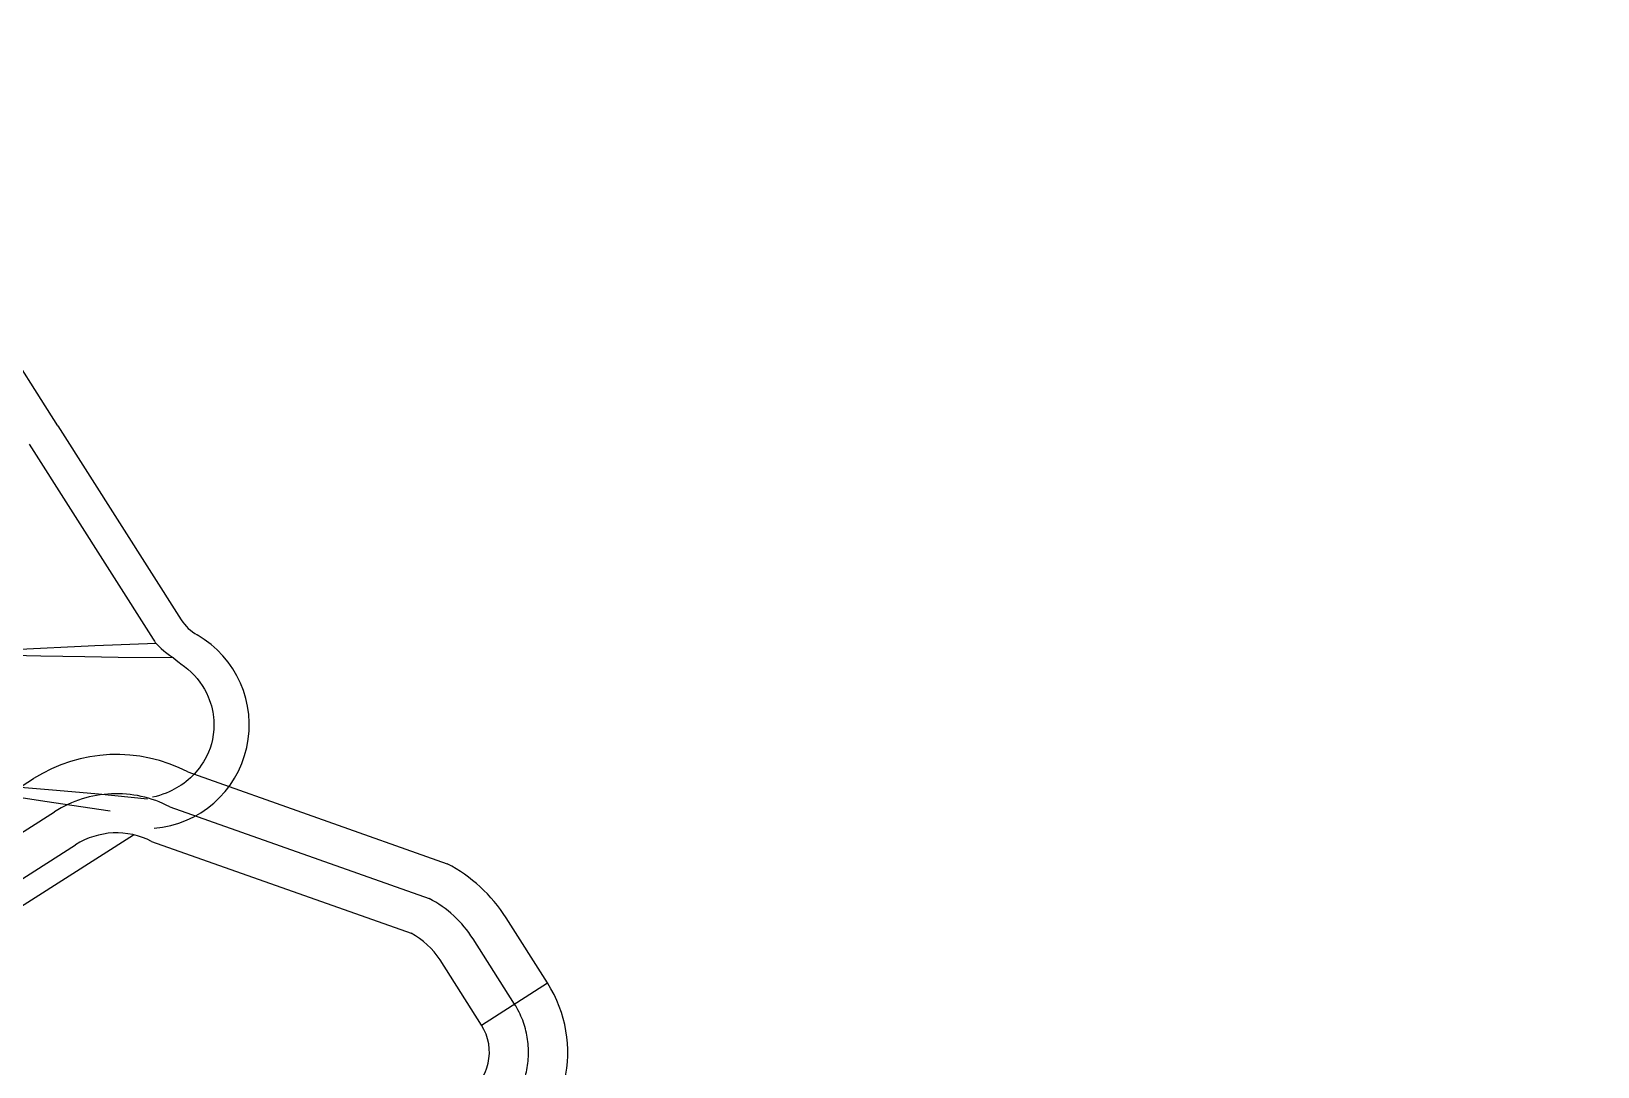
# Model space of a CAD drawing. Header units: millimetres. Extents: x 1145859089 to 1147511753, y -1047484727 to -1047247487.
# Drawn here: x 1145997770 to 1145998449, y -1047438797 to -1047438348 of the extents above; entities that cross this region are included whole.
import ezdxf
from ezdxf.xclip import XClip

# ---------------------------------------------------------------- set-up
doc = ezdxf.new("R2010")
doc.units = ezdxf.units.MM
doc.header["$LTSCALE"] = 100
doc.header["$MEASUREMENT"] = 0
doc.header["$XCLIPFRAME"] = 2
doc.linetypes.add('단지배치도$0$CENTER', pattern=[31, 30, -0.5, 0, -0.5])
doc.layers.get('0').update_dxf_attribs({"linetype": 'CONTINUOUS'})
doc.layers.add('XREF', color=135, linetype='CONTINUOUS')
doc.layers.add('단지배치도$0$W240910', color=135, linetype='CONTINUOUS')

# ---------------------------------------------------------------- blocks, each defined once
blk = doc.blocks.new('단지배치도$0$zw$9902')
at = {"layer": '단지배치도$0$W240910', "linetype": 'ByBlock', "ltscale": 20}
for p, q in [((59640.24, -67149.71), (59586.69, -67065.54)), ((59640.24, -67149.71), (59693.8, -67233.89)), ((59627.75, -67157.66), (59681.56, -67242.25)), ((59656.22, -67245.27), (59620.87, -67246.87)), ((59682.86, -67244.15), (59656.22, -67245.27)), ((59682.86, -67244.15), (59683.91, -67245.27)), ((59683.91, -67245.27), (59685.04, -67246.36)), ((59632.79, -67249.71), (59613.58, -67249.28)), ((59651.97, -67250.02), (59632.79, -67249.71)), ((59666.36, -67250.19), (59651.97, -67250.02)), ((59690.42, -67250.35), (59666.36, -67250.19)), ((59685.04, -67246.36), (59686.24, -67247.4)), ((59686.24, -67247.4), (59686.99, -67248.01)), ((59686.99, -67248.01), (59688.65, -67249.22)), ((59688.65, -67249.22), (59690.42, -67250.35)), ((59690.42, -67250.35), (59691.52, -67251.37)), ((59691.52, -67251.37), (59692.92, -67252.49)), ((59692.92, -67252.49), (59693.63, -67252.99)), ((59693.63, -67252.99), (59695.19, -67254.13)), ((59693.63, -67252.99), (59695.19, -67254.13)), ((59695.19, -67254.13), (59696.69, -67255.34)), ((59695.19, -67254.13), (59696.69, -67255.34)), ((59696.69, -67255.34), (59698.12, -67256.63)), ((59696.69, -67255.34), (59698.12, -67256.64)), ((59698.12, -67256.63), (59699.46, -67258)), ((59698.12, -67256.64), (59699.46, -67258)), ((59699.46, -67258), (59700.69, -67259.41)), ((59699.46, -67258), (59700.69, -67259.41)), ((59700.69, -67259.41), (59701.85, -67260.89)), ((59700.69, -67259.41), (59701.85, -67260.89)), ((59701.85, -67260.89), (59702.91, -67262.43)), ((59701.85, -67260.89), (59702.91, -67262.43)), ((59702.91, -67262.43), (59703.87, -67264.01)), ((59702.91, -67262.43), (59703.87, -67264.01)), ((59703.87, -67264.01), (59704.74, -67265.64)), ((59703.87, -67264.01), (59704.74, -67265.64)), ((59704.74, -67265.64), (59705.51, -67267.32)), ((59704.74, -67265.64), (59705.51, -67267.32)), ((59705.51, -67267.32), (59705.95, -67268.43)), ((59705.51, -67267.32), (59705.95, -67268.43)), ((59705.95, -67268.43), (59706.52, -67270.06)), ((59705.95, -67268.43), (59706.52, -67270.06)), ((59706.52, -67270.06), (59706.87, -67271.24)), ((59706.52, -67270.06), (59706.87, -67271.24)), ((59706.87, -67271.24), (59707.2, -67272.57)), ((59706.87, -67271.24), (59707.2, -67272.57)), ((59707.2, -67272.57), (59707.48, -67273.92)), ((59707.2, -67272.57), (59707.48, -67273.92)), ((59707.48, -67273.92), (59707.63, -67274.82)), ((59707.48, -67273.92), (59707.63, -67274.82)), ((59707.63, -67274.82), (59707.81, -67276.24)), ((59707.63, -67274.82), (59707.81, -67276.24)), ((59707.81, -67276.24), (59707.91, -67277.39)), ((59707.81, -67276.24), (59707.91, -67277.39)), ((59707.97, -67279.34), (59707.9, -67281.5)), ((59707.97, -67279.34), (59707.9, -67281.5)), ((59707.91, -67277.39), (59707.97, -67279.34)), ((59707.91, -67277.39), (59707.97, -67279.34)), ((59707.32, -67285.76), (59706.85, -67287.67)), ((59707.32, -67285.76), (59706.85, -67287.67)), ((59707.68, -67283.64), (59707.32, -67285.76)), ((59707.68, -67283.64), (59707.32, -67285.76)), ((59707.9, -67281.5), (59707.68, -67283.64)), ((59707.9, -67281.5), (59707.68, -67283.64)), ((59704.74, -67293.18), (59704.02, -67294.55)), ((59704.74, -67293.18), (59704.02, -67294.55)), ((59705.56, -67291.39), (59704.74, -67293.18)), ((59705.56, -67291.39), (59704.74, -67293.18)), ((59706.26, -67289.55), (59705.56, -67291.39)), ((59706.26, -67289.55), (59705.56, -67291.39)), ((59706.85, -67287.67), (59706.26, -67289.55)), ((59706.85, -67287.67), (59706.26, -67289.55)), ((59696.63, -67299.92), (59809.21, -67339.73)), ((59700.86, -67299.17), (59699.55, -67300.68)), ((59700.87, -67299.17), (59699.55, -67300.68)), ((59701.7, -67298.11), (59700.86, -67299.17)), ((59701.7, -67298.11), (59700.87, -67299.17)), ((59702.48, -67297.02), (59701.7, -67298.11)), ((59702.48, -67297.02), (59701.7, -67298.11)), ((59703.49, -67295.46), (59702.48, -67297.02)), ((59703.49, -67295.46), (59702.48, -67297.02)), ((59704.02, -67294.55), (59703.49, -67295.46)), ((59704.02, -67294.55), (59703.49, -67295.46)), ((59527.49, -67367.82), (59629.69, -67302.8)), ((59639.66, -67307.95), (59624.03, -67306.64)), ((59691.78, -67306.84), (59689.74, -67307.93)), ((59693.74, -67305.62), (59691.78, -67306.84)), ((59694.84, -67304.85), (59693.74, -67305.62)), ((59695.91, -67304.03), (59694.84, -67304.85)), ((59696.83, -67303.27), (59695.91, -67304.03)), ((59697.73, -67302.48), (59696.83, -67303.27)), ((59698.91, -67301.34), (59697.73, -67302.48)), ((59699.55, -67300.68), (59698.91, -67301.34)), ((59699.55, -67300.68), (59699.35, -67300.88)), ((59634.61, -67312.73), (59603.02, -67307.91)), ((59662.94, -67316.97), (59634.61, -67312.73)), ((59657.81, -67309.6), (59639.66, -67307.95)), ((59679.15, -67311.7), (59657.81, -67309.6)), ((59682.87, -67310.51), (59681.31, -67310.89)), ((59684.41, -67310.06), (59682.87, -67310.51)), ((59685.8, -67309.6), (59684.41, -67310.06)), ((59687.17, -67309.08), (59685.8, -67309.6)), ((59688.47, -67308.53), (59687.17, -67309.08)), ((59689.74, -67307.93), (59688.47, -67308.53)), ((59673, -67327.39), (59551.07, -67404.97)), ((59545.74, -67396.51), (59647.94, -67331.49)), ((59680.91, -67330.07), (59793.49, -67369.88)), ((59852.74, -67391.43), (59834.76, -67363.17)), ((59824.05, -67409.68), (59806.08, -67381.43)), ((59824.05, -67409.68), (59852.74, -67391.43))]:
    blk.add_line(p, q, dxfattribs=at)
at = {"layer": '단지배치도$0$W240910', "linetype": '단지배치도$0$CENTER', "ltscale": 20}
for p, q in [((59536.61, -67382.16), (59638.82, -67317.14)), ((59688.77, -67314.99), (59801.35, -67354.8)), ((59838.4, -67400.56), (59820.42, -67372.3))]:
    blk.add_line(p, q, dxfattribs=at)
at = {"layer": '단지배치도$0$W240910'}
for radius in [11431.38, 11931.38]:
    blk.add_arc((57394.29, -57699.4), radius, 251.62775, 321.418131, dxfattribs=at)
at = {"layer": '단지배치도$0$W240910', "linetype": 'ByBlock', "ltscale": 20}
for centre, radius, start, end in [((59710.63, -67223.18), 19.96, 212.46362, 240.12261), ((59710.32, -67223.95), 34.09, 212.46376, 216.33891), ((59678.28, -67279.5), 45, 274.8054, 60.12235), ((59665.65, -67359.33), 67, 62.46387, 122.46387), ((59665.65, -67359.33), 33, 62.46387, 122.46387), ((59683.72, -67344.23), 19.96, 121.53705, 122.46414), ((59778.23, -67399.14), 67, 32.46387, 62.46387), ((59778.23, -67399.14), 33, 32.46387, 62.46387), ((59805.49, -67421.49), 56, 302.46387, 32.46387), ((59805.49, -67421.49), 22, 302.46387, 32.46387)]:
    blk.add_arc(centre, radius, start, end, dxfattribs=at)
at = {"layer": '단지배치도$0$W240910', "linetype": '단지배치도$0$CENTER', "ltscale": 20}
for centre, radius, start, end in [((59665.65, -67359.33), 50, 62.46387, 122.46387), ((59778.23, -67399.14), 50, 32.46387, 62.46387), ((59805.49, -67421.49), 39, 302.46387, 32.46387)]:
    blk.add_arc(centre, radius, start, end, dxfattribs=at)
blk = doc.blocks.new('단지배치도')
blk.add_blockref('단지배치도$0$zw$9902', (141034.19, 142437.16))

msp = doc.modelspace()

# ---------------------------------------------------------------- block references
at = {"layer": 'XREF'}
ref = msp.add_blockref('단지배치도', (1145797106.633357, -1047513806.462535), dxfattribs=at)
XClip(ref).set_block_clipping_path([(72982.4064819524, 34919.7593965302), (360382.4067475507, 255319.7593436702)])

doc.saveas('drawing.dxf')
